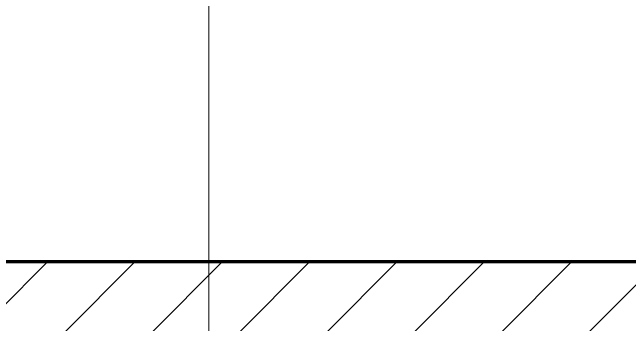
# Model space of a CAD drawing. Header units: millimetres. Extents: x -678720 to -601931, y -306 to 39239.
# Drawn here: x -646374 to -645174, y 8637 to 9243 of the extents above; entities that cross this region are included whole.
import ezdxf

# ---------------------------------------------------------------- set-up
doc = ezdxf.new("R2010")
doc.units = ezdxf.units.MM
for name, color, linetype, lineweight in [('A-WALL', 5, 'Continuous', 35), ('A-WALL-PATT', 1, 'Continuous', 35), ('G-ANNO-TEXT', 3, 'Continuous', 9)]:
    doc.layers.add(name, color=color, linetype=linetype, lineweight=lineweight)

msp = doc.modelspace()

# ---------------------------------------------------------------- hatches: boundary and pattern name
at = {"layer": 'A-WALL-PATT', "lineweight": 9}
h = msp.add_hatch(dxfattribs=at)
h.set_pattern_fill('FP_2', color=256, style=0, pattern_type=2)
h.set_pattern_definition([(45, (0, 0), (-84.852814, 84.852814), [])])
h.paths.add_polyline_path([(-645614.9, 8619), (-644025.6, 8619), (-644076, 8641.5), (-644079.8, 8639.4), (-644085, 8639.4), (-644091, 8644), (-644092, 8648.7), (-644157.4, 8677.9), (-644139, 8719), (-643915.3, 8619), (-632557.4, 8619), (-632557.4, 8759), (-674883.7, 8759), (-674883.7, 8619), (-672825.6, 8619), (-672876, 8641.5), (-672879.8, 8639.4), (-672885, 8639.4), (-672891, 8644), (-672892, 8648.7), (-672957.4, 8677.9), (-672939, 8719), (-672715.3, 8619), (-669225.6, 8619), (-669276, 8641.5), (-669279.8, 8639.4), (-669285, 8639.4), (-669291, 8644), (-669292, 8648.7), (-669357.4, 8677.9), (-669339, 8719), (-669115.3, 8619), (-665625.6, 8619), (-665676, 8641.5), (-665679.8, 8639.4), (-665685, 8639.4), (-665691, 8644), (-665692, 8648.7), (-665757.4, 8677.9), (-665739, 8719), (-665515.3, 8619), (-662025.6, 8619), (-662076, 8641.5), (-662079.8, 8639.4), (-662085, 8639.4), (-662091, 8644), (-662092, 8648.7), (-662157.4, 8677.9), (-662139, 8719), (-661915.3, 8619), (-658425.6, 8619), (-658476, 8641.5), (-658479.8, 8639.4), (-658485, 8639.4), (-658491, 8644), (-658492, 8648.7), (-658557.4, 8677.9), (-658539, 8719), (-658315.3, 8619), (-654825.6, 8619), (-654876, 8641.5), (-654879.8, 8639.4), (-654885, 8639.4), (-654891, 8644), (-654892, 8648.7), (-654957.4, 8677.9), (-654939, 8719), (-654715.3, 8619), (-651225.6, 8619), (-651276, 8641.5), (-651279.8, 8639.4), (-651285, 8639.4), (-651291, 8644), (-651292, 8648.7), (-651357.4, 8677.9), (-651339, 8719), (-651115.3, 8619), (-647625.6, 8619), (-647676, 8641.5), (-647679.8, 8639.4), (-647685, 8639.4), (-647691, 8644), (-647692, 8648.7), (-647757.4, 8677.9), (-647739, 8719), (-647515.3, 8619), (-645746.8, 8619)])

# ---------------------------------------------------------------- linework, layer by layer
at = {"layer": 'A-WALL', "color": 7, "lineweight": 70}
msp.add_line((-646582.4, 8759), (-644182.4, 8759), dxfattribs=at)
at = {"layer": 'G-ANNO-TEXT', "color": 10}
msp.add_line((-645991.7, 8275.1), (-645991.7, 13614), dxfattribs=at)

doc.saveas('drawing.dxf')
